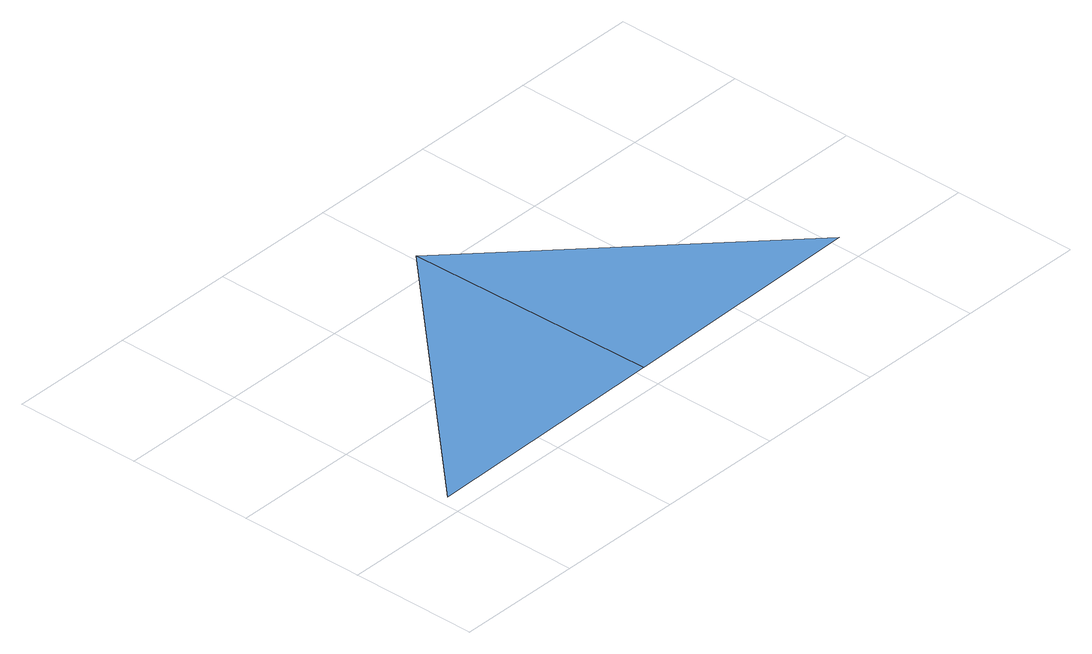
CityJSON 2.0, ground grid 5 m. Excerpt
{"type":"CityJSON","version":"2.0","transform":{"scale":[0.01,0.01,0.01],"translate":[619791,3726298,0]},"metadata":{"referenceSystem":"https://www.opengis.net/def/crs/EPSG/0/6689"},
"CityObjects":{
"waterbody1":{"type":"WaterBody","attributes":{"name":"福岡県津波浸水想定図","class":"1140","function":"2","WaterBodyTsunamiRiskAttribute.description":"1","WaterBodyTsunamiRiskAttribute.rank":"1"},"geometry":[{"type":"MultiSurface","lod":"1","boundaries":[[[0,1,2]],[[0,2,3]]]}]}
},
"vertices":[
[1023,1101,96],[43,82,96],[1042,101,96],[2042,121,96]
]}
